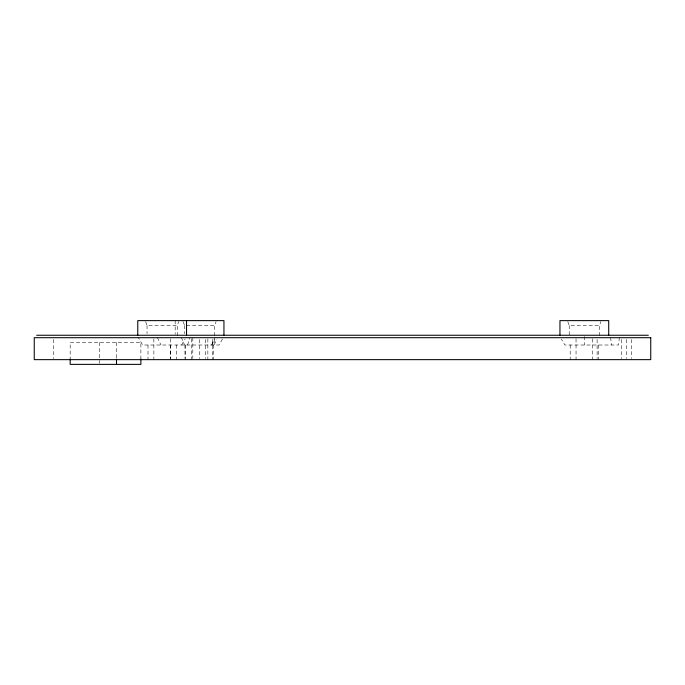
<?xml version="1.0" encoding="UTF-8"?>
<svg xmlns="http://www.w3.org/2000/svg" width="685" height="685" viewBox="0 0 685 685"><rect width="100%" height="100%" fill="white"/><g stroke="black" fill="none" stroke-linecap="round" stroke-linejoin="round"><path stroke-width="0.51" stroke-dasharray="3.42 2.57" d="M619.351 337.44L618.555 345.009L564.825 345.009L561.409 339.049M214.85 339.332L214.071 345.009L216.854 339.332M187.562 345.009L190.096 337.44M177.278 335.701L177.278 325.503L178.699 321.599M214.679 335.701L214.679 325.503L216.1 321.599M599.452 335.701L599.452 325.503L600.873 321.599M212.102 345.009L214.191 339.332M211.622 345.009L214.833 337.44M181.662 345.009L185.078 339.049M222.479 339.049L219.072 345.009L142.651 345.009L138.259 337.345M145.622 321.599L147.044 325.503L177.278 325.503M183.023 321.599L184.676 325.503M186.466 325.503L214.679 325.503M567.796 321.599L569.218 325.503L599.452 325.503M157.379 337.44L160.949 345.009M181.294 337.44L184.616 345.009M610.635 337.44L611.422 345.009M184.95 345.009L184.976 358.597M631.253 339.495L631.253 358.58M626.612 339.495L626.612 358.58M621.5 339.495L621.5 358.58M598.476 345.009L598.476 359.642M597.115 339.495L597.115 358.58M592.628 338.801L592.628 359.642M584.331 336.489L584.331 345.009M576.042 338.801L576.042 359.642M570.194 345.009L570.194 359.642M569.218 325.503L569.218 335.701M213.703 345.009L213.703 359.642M212.316 339.495L212.316 359.642M207.855 338.801L207.855 359.642M205.491 339.495L205.491 358.58M199.635 339.495L199.635 358.58M192.81 337.696L192.81 358.597M191.269 338.801L191.269 359.642M185.421 345.009L185.421 359.642M184.445 325.503L184.445 333.663M176.302 345.009L176.302 359.642M175.18 320.623L175.18 334.212M170.505 345.009L170.505 358.597M170.445 338.801L170.445 359.642M153.868 338.801L153.868 359.642M148.011 345.009L148.011 359.642M147.044 325.503L147.044 333.663M140.887 359.145L140.887 342.423L70.17 342.423L70.17 359.145M116.501 342.423L116.501 359.145M99.428 342.423L99.428 363.324M53.747 339.495L53.747 358.58"/><path stroke-width="1.03" d="M36.673 335.256L648.31 335.256M608.717 335.256L608.717 320.623L559.953 320.623L559.953 335.436M223.944 335.436L223.944 320.623L137.771 320.623L137.771 335.256M186.543 320.623L186.543 335.256M140.887 359.145L140.887 364.377L70.17 364.377L70.17 359.145M116.501 359.145L116.501 364.377M650.75 337.696L34.25 337.696L34.25 359.642L650.75 359.642L650.75 337.696"/></g></svg>
